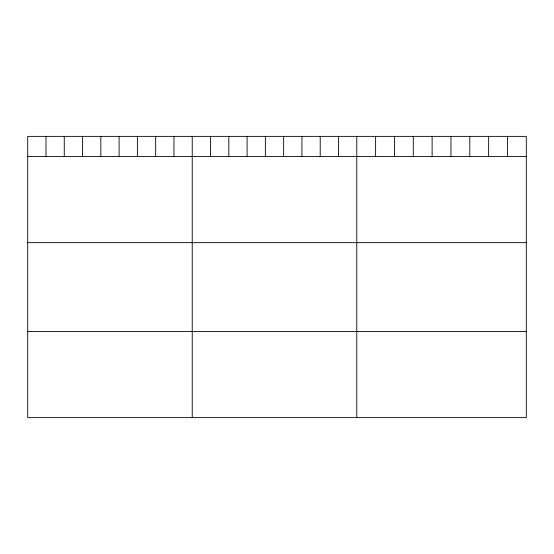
<?xml version="1.0" encoding="UTF-8"?>
<svg xmlns="http://www.w3.org/2000/svg" width="554" height="554" viewBox="0 0 554 554"><rect width="100%" height="100%" fill="white"/><g stroke="black" fill="none" stroke-linecap="round" stroke-linejoin="round"><path stroke-width="0.83" d="M526.3 156.484L526.3 417.626L27.7 417.626L27.7 136.374L526.3 136.374L526.3 156.484L27.7 156.484M27.7 242.659L526.3 242.659M27.7 331.451L526.3 331.451M507.464 136.374L507.464 156.484M488.628 136.374L488.628 156.484M469.792 136.374L469.792 156.484M450.956 136.374L450.956 156.484M432.12 136.374L432.12 156.484M413.284 136.374L413.284 156.484M394.448 136.374L394.448 156.484M375.612 136.374L375.612 156.484M356.776 136.374L356.776 417.626M338.494 136.374L338.494 156.484M320.212 136.374L320.212 156.484M301.93 136.374L301.93 156.484M283.648 136.374L283.648 156.484M265.366 136.374L265.366 156.484M247.084 136.374L247.084 156.484M228.802 136.374L228.802 156.484M210.52 136.374L210.52 156.484M192.238 136.374L192.238 417.626M173.956 136.374L173.956 156.484M155.674 136.374L155.674 156.484M137.392 136.374L137.392 156.484M119.11 136.374L119.11 156.484M100.828 136.374L100.828 156.484M82.546 136.374L82.546 156.484M64.264 136.374L64.264 156.484M45.982 136.374L45.982 156.484"/></g></svg>
